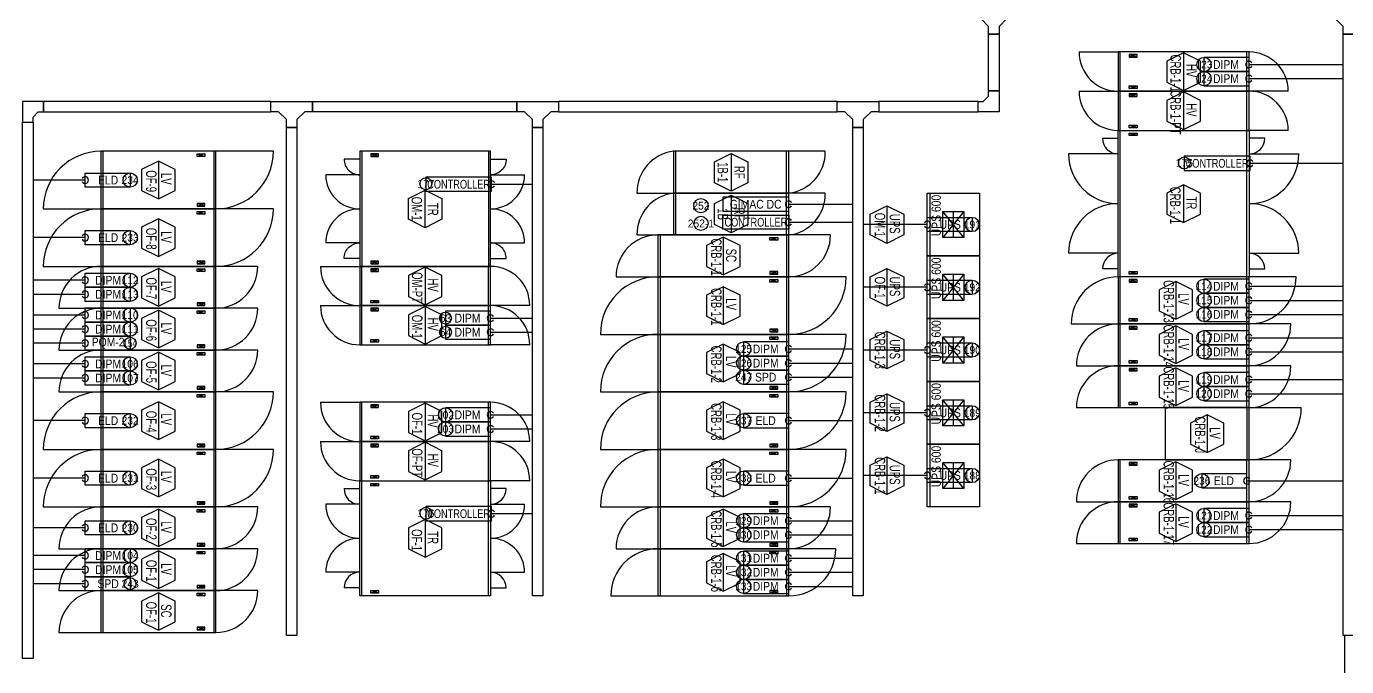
# Model space of a CAD drawing. Header units: millimetres. Extents: x 89450 to 753248, y -530175 to 1209785.
# Drawn here: x 113481 to 138720, y -243749 to -231506 of the extents above; entities that cross this region are included whole.
import ezdxf
from ezdxf.enums import TextEntityAlignment as Align

# ---------------------------------------------------------------- set-up
doc = ezdxf.new("R2010")
doc.units = ezdxf.units.MM
doc.header["$LTSCALE"] = 150
for name, color, linetype in [('------00 Switch Gear', 3, 'Continuous'), ('------00 Switch Gear_Number', 1, 'Continuous'), ('-----29 Indicator', 1, 'Continuous'), ('-----99 EPMS CABLE DUCT', 4, 'Continuous'), ('-----99 EPMS CONDUIT', 4, 'Continuous'), ('-----99 EPMS DEVICE', 3, 'Continuous')]:
    doc.layers.add(name, color=color, linetype=linetype)
doc.layers.add('NOPLOT', color=191, linetype='Continuous', plot=False)
doc.styles.add('ELEC', font='')
doc.styles.get('ELEC').set_extended_font_data('Dotum')

# ---------------------------------------------------------------- blocks, each defined once
blk = doc.blocks.new('UPS 600kV')
at = {"layer": '------00 Switch Gear', "color": 161}
blk.add_line((800, 850), (-402, 850), dxfattribs=at)
blk.add_lwpolyline([(798, -100), (-402, -100), (-402, 900), (798, 900)], close=True, dxfattribs=at)
at = {"layer": 'NOPLOT', "color": 161}
for p, q in [((-52, 199), (448, 601)), ((448, 199), (-52, 601)), ((-52, 400), (448, 400))]:
    blk.add_line(p, q, dxfattribs=at)
blk.add_lwpolyline([(448, 601), (448, 199), (-52, 199), (-52, 601)], close=True, dxfattribs=at)
at = {"layer": 'NOPLOT', "color": 161, "style": 'ELEC', "width": 0.85}
blk.add_text('UPS 600', height=178.2, dxfattribs=at).set_placement((-26, 731), align=Align.MIDDLE_LEFT)
blk = doc.blocks.new('750X2500')
at = {"layer": '------00 Switch Gear', "color": 161}
for p, q in [((-3250, 750), (-2458, 750)), ((-2460, 750), (-2460, 0)), ((-210, 700), (-360, 650)), ((-360, 700), (-210, 650)), ((-40, 750), (-40, 0)), ((-210, 50), (-360, 100)), ((-360, 50), (-210, 100)), ((750, 0), (-42, 0))]:
    blk.add_line(p, q, dxfattribs=at)
for points in [[(-2500, 750), (-2500, 0), (0, 0), (0, 750)], [(-360, 700), (-210, 700), (-210, 650), (-360, 650)], [(-360, 50), (-210, 50), (-210, 100), (-360, 100)]]:
    blk.add_lwpolyline(points, close=True, dxfattribs=at)
for centre, start, end in [((-2500, 750), 180, 270), ((0, 0), 0, 90)]:
    blk.add_arc(centre, 750, start, end, dxfattribs=at)
blk = doc.blocks.new('800X2500')
at = {"layer": '------00 Switch Gear', "color": 161}
for p, q in [((-2460, 800), (-2460, 0)), ((800, 800), (-42, 800)), ((-40, 800), (-40, 0)), ((-210, 750), (-360, 700)), ((-360, 750), (-210, 700)), ((-3300, 0), (-2458, 0)), ((-210, 50), (-360, 100)), ((-360, 50), (-210, 100))]:
    blk.add_line(p, q, dxfattribs=at)
for points in [[(-2500, 800), (-2500, 0), (0, 0), (0, 800)], [(-360, 750), (-210, 750), (-210, 700), (-360, 700)], [(-360, 50), (-210, 50), (-210, 100), (-360, 100)]]:
    blk.add_lwpolyline(points, close=True, dxfattribs=at)
for centre, start, end in [((-2500, 0), 90, 180), ((0, 800), 270, 0)]:
    blk.add_arc(centre, 800, start, end, dxfattribs=at)
blk = doc.blocks.new('1100X2500')
at = {"layer": '------00 Switch Gear', "color": 161}
for p, q in [((-2460, 1100), (-2460, 0)), ((-210, 1050), (-360, 1000)), ((-360, 1050), (-210, 1000)), ((1100, 1100), (-42, 1100)), ((-40, 1100), (-40, 0)), ((-3600, 0), (-2458, 0)), ((-210, 50), (-360, 100)), ((-360, 50), (-210, 100))]:
    blk.add_line(p, q, dxfattribs=at)
at = {"layer": '------00 Switch Gear', "color": 161, "elevation": 0}
for points in [[(-2500, 1100), (-2500, 0), (0, 0), (0, 1100)], [(-360, 1050), (-210, 1050), (-210, 1000), (-360, 1000)], [(-360, 50), (-210, 50), (-210, 100), (-360, 100)]]:
    blk.add_lwpolyline(points, close=True, dxfattribs=at)
at = {"layer": '------00 Switch Gear', "color": 161}
for centre, start, end in [((-2500, 0), 90, 180), ((0, 1100), 270, 0)]:
    blk.add_arc(centre, 1100, start, end, dxfattribs=at)
blk = doc.blocks.new('900X2500')
at = {"layer": '------00 Switch Gear', "color": 161}
for p, q in [((-2460, 900), (-2460, 0)), ((-210, 850), (-360, 800)), ((-360, 850), (-210, 800)), ((900, 900), (-42, 900)), ((-40, 900), (-40, 0)), ((-3400, 0), (-2458, 0)), ((-210, 50), (-360, 100)), ((-360, 50), (-210, 100))]:
    blk.add_line(p, q, dxfattribs=at)
at = {"layer": '------00 Switch Gear', "color": 161, "elevation": 0}
for points in [[(-2500, 900), (-2500, 0), (0, 0), (0, 900)], [(-360, 850), (-210, 850), (-210, 800), (-360, 800)], [(-360, 50), (-210, 50), (-210, 100), (-360, 100)]]:
    blk.add_lwpolyline(points, close=True, dxfattribs=at)
at = {"layer": '------00 Switch Gear', "color": 161}
for centre, start, end in [((-2500, 0), 90, 180), ((0, 900), 270, 0)]:
    blk.add_arc(centre, 900, start, end, dxfattribs=at)
blk = doc.blocks.new('1100x2200')
at = {"layer": '------00 Switch Gear', "color": 161}
for p, q in [((-2160, 0), (-2160, 1100)), ((-1990, 1050), (-1840, 1000)), ((-1840, 1050), (-1990, 1000)), ((1100, 1100), (-42, 1100)), ((-40, 0), (-40, 1100)), ((-3300, 0), (-2158, 0)), ((-1990, 50), (-1840, 100)), ((-1840, 50), (-1990, 100))]:
    blk.add_line(p, q, dxfattribs=at)
at = {"layer": '------00 Switch Gear', "color": 161, "elevation": 0}
for points in [[(0, 0), (0, 1100), (-2200, 1100), (-2200, 0)], [(-1840, 1050), (-1990, 1050), (-1990, 1000), (-1840, 1000)], [(-1840, 50), (-1990, 50), (-1990, 100), (-1840, 100)]]:
    blk.add_lwpolyline(points, close=True, dxfattribs=at)
at = {"layer": '------00 Switch Gear', "color": 161}
for centre, start, end in [((-2200, 0), 90, 180), ((0, 1100), 270, 0)]:
    blk.add_arc(centre, 1100, start, end, dxfattribs=at)
blk = doc.blocks.new('800x2200')
at = {"layer": '------00 Switch Gear', "color": 161}
for p, q in [((-2160, 0), (-2160, 800)), ((800, 800), (-42, 800)), ((-40, 0), (-40, 800)), ((-1990, 750), (-1840, 700)), ((-1840, 750), (-1990, 700)), ((-3000, 0), (-2158, 0)), ((-1990, 50), (-1840, 100)), ((-1840, 50), (-1990, 100))]:
    blk.add_line(p, q, dxfattribs=at)
for points in [[(0, 0), (0, 800), (-2200, 800), (-2200, 0)], [(-1840, 750), (-1990, 750), (-1990, 700), (-1840, 700)], [(-1840, 50), (-1990, 50), (-1990, 100), (-1840, 100)]]:
    blk.add_lwpolyline(points, close=True, dxfattribs=at)
for centre, start, end in [((-2200, 0), 90, 180), ((0, 800), 270, 0)]:
    blk.add_arc(centre, 800, start, end, dxfattribs=at)
blk = doc.blocks.new('zw$5197')
for p, q in [((0, 0), (-100, 0)), ((-100, 0), (-100, -75)), ((0, -75), (0, 0)), ((-100, -75), (-175, -150)), ((75, -150), (0, -75)), ((-175, -150), (-250, -150)), ((-250, -150), (-250, -250)), ((-250, -250), (-175, -250)), ((-100, -325), (-175, -250)), ((75, -250), (0, -325)), ((150, -150), (75, -150)), ((75, -250), (150, -250)), ((150, -250), (150, -150)), ((-100, -400), (-100, -325)), ((0, -325), (0, -400)), ((0, -400), (-100, -400))]:
    blk.add_line(p, q)
blk = doc.blocks.new('zw$32E')
for p, q in [((100, 0), (0, 0)), ((0, 0), (0, -400)), ((100, -75), (100, 0)), ((175, -150), (100, -75)), ((100, -325), (175, -250)), ((250, -150), (175, -150)), ((175, -250), (250, -250)), ((250, -250), (250, -150)), ((100, -400), (100, -325)), ((0, -400), (100, -400))]:
    blk.add_line(p, q)

msp = doc.modelspace()

# ---------------------------------------------------------------- linework, layer by layer
at = {"layer": '------00 Switch Gear', "color": 161}
for p, q in [((134054, -233645), (134354, -233645)), ((134394, -236295), (134394, -233495)), ((134714, -233595), (134564, -233545)), ((134714, -233545), (134564, -233595)), ((136814, -236295), (136814, -233495)), ((137154, -233645), (136854, -233645)), ((119894, -233895), (119894, -236095)), ((120214, -233945), (120064, -233995)), ((120214, -233995), (120064, -233945)), ((122314, -233895), (122314, -236095)), ((125896, -234695), (125896, -233895)), ((128014, -234695), (128014, -233895)), ((134354, -233945), (133404, -233945)), ((136854, -233945), (137804, -233945)), ((125896, -235495), (125896, -234695)), ((128014, -235495), (128014, -234695)), ((134354, -235845), (133404, -235845)), ((136854, -235845), (137804, -235845)), ((120214, -235995), (120064, -236045)), ((120214, -236045), (120064, -235995)), ((134354, -236145), (134054, -236145)), ((134714, -236245), (134564, -236195)), ((134714, -236195), (134564, -236245)), ((136854, -236145), (137154, -236145)), ((136814, -238795), (136812, -239795)), ((136854, -238795), (137854, -238795)), ((119894, -242395), (119894, -240195)), ((120214, -240295), (120064, -240245)), ((120214, -240245), (120064, -240295)), ((122314, -242395), (122314, -240195)), ((119554, -240345), (119854, -240345)), ((122654, -240345), (122354, -240345)), ((119854, -240645), (119204, -240645)), ((122354, -240645), (123004, -240645)), ((119854, -241945), (119204, -241945)), ((122354, -241945), (123004, -241945)), ((119854, -242245), (119554, -242245)), ((122354, -242245), (122654, -242245)), ((120214, -242345), (120064, -242295)), ((120214, -242295), (120064, -242345))]:
    msp.add_line(p, q, dxfattribs=at)
for points in [[(134354, -236295), (134354, -233495), (136854, -233495), (136854, -236295)], [(134564, -233595), (134564, -233545), (134714, -233545), (134714, -233595)], [(119854, -233895), (119854, -236095), (122354, -236095), (122354, -233895)], [(120064, -233945), (120064, -233995), (120214, -233995), (120214, -233945)], [(120064, -235995), (120064, -236045), (120214, -236045), (120214, -235995)], [(134564, -236245), (134564, -236195), (134714, -236195), (134714, -236245)], [(136854, -238795), (135254, -238795), (135254, -239795), (136854, -239795)], [(119854, -242395), (119854, -240195), (122354, -240195), (122354, -242395)], [(120064, -240295), (120064, -240245), (120214, -240245), (120214, -240295)], [(120064, -242345), (120064, -242295), (120214, -242295), (120214, -242345)]]:
    msp.add_lwpolyline(points, close=True, dxfattribs=at)
at = {"layer": '------00 Switch Gear', "color": 161, "elevation": 0}
for points in [[(125854, -233895, 0.385743), (125154, -234695), (125854, -234695)], [(128054, -234695, 0.385743), (128754, -233895), (128054, -233895)], [(119854, -234045), (119554, -234045, 0.414214), (119854, -234345), (119204, -234345)], [(122354, -234045), (122654, -234045, -0.414214), (122354, -234345), (123004, -234345)], [(125854, -234695, 0.385743), (125154, -235495), (125854, -235495)], [(128054, -235495, 0.385743), (128754, -234695), (128054, -234695)], [(119854, -235945), (119554, -235945, -0.414214), (119854, -235645), (119204, -235645)], [(122354, -235945), (122654, -235945, 0.414214), (122354, -235645), (123004, -235645)]]:
    msp.add_lwpolyline(points, format="xyb", dxfattribs=at)
for points in [[(128054, -234695), (128054, -233895), (125854, -233895), (125854, -234695)], [(128054, -235495), (128054, -234695), (125854, -234695), (125854, -235495)]]:
    msp.add_lwpolyline(points, close=True, dxfattribs=at)
at = {"layer": '------00 Switch Gear', "color": 161}
for centre, radius, start, end in [((134354, -233645), 300, 180, 270), ((136854, -233645), 300, 270, 0), ((134354, -233945), 950, 180, 270), ((136854, -233945), 950, 270, 0), ((119854, -234345), 650, 180, 270), ((122354, -234345), 650, 270, 0), ((134354, -235845), 950, 90, 180), ((136854, -235845), 950, 0, 90), ((119854, -235645), 650, 90, 180), ((122354, -235645), 650, 0, 90), ((134354, -236145), 300, 90, 180), ((136854, -236145), 300, 0, 90), ((136854, -238795), 1000, 270, 360), ((119854, -240345), 300, 180, 270), ((122354, -240345), 300, 270, 0), ((119854, -240645), 650, 180, 270), ((122354, -240645), 650, 270, 0), ((119854, -241945), 650, 90, 180), ((122354, -241945), 650, 0, 90), ((119854, -242245), 300, 90, 180), ((122354, -242245), 300, 0, 90)]:
    msp.add_arc(centre, radius, start, end, dxfattribs=at)
at = {"layer": '------00 Switch Gear_Number', "color": 1}
for points in [[(135604, -232010), (135604, -232730), (135924, -232570), (135924, -232170), (135604, -232010), (135284, -232170), (135284, -232570), (135604, -232730)], [(135604, -232760), (135604, -233480), (135924, -233320), (135924, -232920), (135604, -232760), (135284, -232920), (135284, -233320), (135604, -233480)], [(121104, -235355), (121104, -234635), (121424, -234795), (121424, -235195), (121104, -235355), (120784, -235195), (120784, -234795), (121104, -234635)], [(135604, -234535), (135604, -235255), (135924, -235095), (135924, -234695), (135604, -234535), (135284, -234695), (135284, -235095), (135604, -235255)], [(129933, -234935), (129933, -235655), (129613, -235495), (129613, -235095), (129933, -234935), (130253, -235095), (130253, -235495), (129933, -235655)], [(121104, -236110), (121104, -236830), (121424, -236670), (121424, -236270), (121104, -236110), (120784, -236270), (120784, -236670), (121104, -236830)], [(129933, -236135), (129933, -236855), (129613, -236695), (129613, -236295), (129933, -236135), (130253, -236295), (130253, -236695), (129933, -236855)], [(135454, -236385), (135454, -237105), (135774, -236945), (135774, -236545), (135454, -236385), (135134, -236545), (135134, -236945), (135454, -237105)], [(121104, -236860), (121104, -237580), (121424, -237420), (121424, -237020), (121104, -236860), (120784, -237020), (120784, -237420), (121104, -237580)], [(135454, -237235), (135454, -237955), (135774, -237795), (135774, -237395), (135454, -237235), (135134, -237395), (135134, -237795), (135454, -237955)], [(129933, -237335), (129933, -238055), (129613, -237895), (129613, -237495), (129933, -237335), (130253, -237495), (130253, -237895), (129933, -238055)], [(121104, -238710), (121104, -239430), (121424, -239270), (121424, -238870), (121104, -238710), (120784, -238870), (120784, -239270), (121104, -239430)], [(129933, -238535), (129933, -239255), (129613, -239095), (129613, -238695), (129933, -238535), (130253, -238695), (130253, -239095), (129933, -239255)], [(136054, -238935), (136054, -239655), (136374, -239495), (136374, -239095), (136054, -238935), (135734, -239095), (135734, -239495), (136054, -239655)], [(121104, -239460), (121104, -240180), (121424, -240020), (121424, -239620), (121104, -239460), (120784, -239620), (120784, -240020), (121104, -240180)], [(129933, -239735), (129933, -240455), (129613, -240295), (129613, -239895), (129933, -239735), (130253, -239895), (130253, -240295), (129933, -240455)], [(135454, -239835), (135454, -240555), (135774, -240395), (135774, -239995), (135454, -239835), (135134, -239995), (135134, -240395), (135454, -240555)], [(116004, -240735), (116004, -241455), (116324, -241295), (116324, -240895), (116004, -240735), (115684, -240895), (115684, -241295), (116004, -241455)], [(121104, -240935), (121104, -241655), (121424, -241495), (121424, -241095), (121104, -240935), (120784, -241095), (120784, -241495), (121104, -241655)], [(116004, -241535), (116004, -242255), (116324, -242095), (116324, -241695), (116004, -241535), (115684, -241695), (115684, -242095), (116004, -242255)], [(126804, -241585), (126804, -242305), (127124, -242145), (127124, -241745), (126804, -241585), (126484, -241745), (126484, -242145), (126804, -242305)], [(116004, -242335), (116004, -243055), (116324, -242895), (116324, -242495), (116004, -242335), (115684, -242495), (115684, -242895), (116004, -243055)]]:
    msp.add_lwpolyline(points, dxfattribs=at)
at = {"layer": '------00 Switch Gear_Number', "color": 1, "elevation": 0}
for points in [[(126954, -233935), (126954, -234655), (126634, -234495), (126634, -234095), (126954, -233935), (127274, -234095), (127274, -234495), (126954, -234655)], [(116004, -234085), (116004, -234805), (116324, -234645), (116324, -234245), (116004, -234085), (115684, -234245), (115684, -234645), (116004, -234805)], [(126954, -234735), (126954, -235455), (126634, -235295), (126634, -234895), (126954, -234735), (127274, -234895), (127274, -235295), (126954, -235455)], [(116004, -235185), (116004, -235905), (116324, -235745), (116324, -235345), (116004, -235185), (115684, -235345), (115684, -235745), (116004, -235905)], [(126804, -235535), (126804, -236255), (127124, -236095), (127124, -235695), (126804, -235535), (126484, -235695), (126484, -236095), (126804, -236255)], [(116004, -236135), (116004, -236855), (116324, -236695), (116324, -236295), (116004, -236135), (115684, -236295), (115684, -236695), (116004, -236855)], [(126804, -236485), (126804, -237205), (127124, -237045), (127124, -236645), (126804, -236485), (126484, -236645), (126484, -237045), (126804, -237205)], [(116004, -236935), (116004, -237655), (116324, -237495), (116324, -237095), (116004, -236935), (115684, -237095), (115684, -237495), (116004, -237655)], [(116004, -237735), (116004, -238455), (116324, -238295), (116324, -237895), (116004, -237735), (115684, -237895), (115684, -238295), (116004, -238455)], [(126804, -237585), (126804, -238305), (127124, -238145), (127124, -237745), (126804, -237585), (126484, -237745), (126484, -238145), (126804, -238305)], [(135454, -238035), (135454, -238755), (135774, -238595), (135774, -238195), (135454, -238035), (135134, -238195), (135134, -238595), (135454, -238755)], [(116004, -238685), (116004, -239405), (116324, -239245), (116324, -238845), (116004, -238685), (115684, -238845), (115684, -239245), (116004, -239405)], [(126804, -238685), (126804, -239405), (127124, -239245), (127124, -238845), (126804, -238685), (126484, -238845), (126484, -239245), (126804, -239405)], [(116004, -239785), (116004, -240505), (116324, -240345), (116324, -239945), (116004, -239785), (115684, -239945), (115684, -240345), (116004, -240505)], [(126804, -239785), (126804, -240505), (127124, -240345), (127124, -239945), (126804, -239785), (126484, -239945), (126484, -240345), (126804, -240505)], [(126804, -240735), (126804, -241455), (127124, -241295), (127124, -240895), (126804, -240735), (126484, -240895), (126484, -241295), (126804, -241455)], [(135454, -240635), (135454, -241355), (135774, -241195), (135774, -240795), (135454, -240635), (135134, -240795), (135134, -241195), (135454, -241355)]]:
    msp.add_lwpolyline(points, dxfattribs=at)
at = {"layer": '-----29 Indicator'}
for centre, radius in [((135993, -232235), 136), ((135993, -232505), 136), ((135617, -234116, 0), 114), ((115464, -234445), 136), ((121117, -234516, 0), 114), ((126376, -234934, 0), 136), ((126376, -235274, 0), 136), ((131564, -235295), 136), ((115464, -235545), 136), ((115464, -236360), 136), ((131564, -236495), 136), ((135993, -236475), 136), ((115464, -236630), 136), ((135993, -236745), 136), ((115464, -237025), 136), ((121493, -237085), 114), ((135993, -237015), 136), ((115464, -237295), 136), ((121493, -237355), 114), ((115464, -237565), 114), ((135993, -237460), 136), ((127193, -237675), 136), ((131564, -237695), 136), ((135993, -237730), 136), ((115464, -237960), 136), ((127193, -237945), 136), ((115464, -238230), 136), ((127193, -238215), 136), ((135993, -238260), 136), ((135993, -238530), 136), ((115464, -239045), 136), ((121493, -238935), 136), ((127193, -239045), 136), ((131564, -238895), 136), ((121493, -239205), 136), ((115464, -240145), 136), ((127193, -240145), 136), ((131564, -240095), 136), ((135953, -240195), 136), ((121117, -240816, 0), 114), ((135993, -240860), 136), ((115464, -241095), 136), ((127193, -240960), 136), ((135993, -241130), 136), ((127193, -241230), 136), ((115464, -241625), 136), ((115464, -241895), 136), ((127193, -241675), 136), ((127193, -241945), 136), ((115464, -242165), 114), ((127193, -242215), 136)]:
    msp.add_circle(centre, radius, dxfattribs=at)
at = {"layer": '-----99 EPMS CABLE DUCT'}
msp.add_line((138686, -247710), (138686, -243156), dxfattribs=at)
for points in [[(131875, -231656), (132075, -231656), (132075, -232739), (131875, -232739)], [(138654, -231656), (138854, -231656), (138854, -243156), (138654, -243156)], [(118152, -232939), (113809, -232939), (113809, -233139), (118152, -233139)], [(118952, -232939), (122854, -232939), (122854, -233139), (118952, -233139)], [(128979, -232939), (123654, -232939), (123654, -233139), (128979, -233139)], [(131675, -232939), (129779, -232939), (129779, -233139), (131675, -233139)], [(113409, -233339), (113609, -233339), (113609, -243595), (113409, -243595)], [(118452, -233439), (118652, -233439), (118652, -243156), (118452, -243156)], [(123154, -233439), (123354, -233439), (123354, -242395), (123154, -242395)]]:
    msp.add_lwpolyline(points, close=True, dxfattribs=at)
for points in [[(113809, -233139), (113809, -232939), (113409, -232939), (113409, -233339), (113609, -233339), (113609, -233239), (113709, -233139), (113809, -233139)], [(131875, -232739), (132075, -232739), (132075, -233139), (131675, -233139), (131675, -232939), (131775, -232939), (131875, -232839), (131875, -232739)]]:
    msp.add_lwpolyline(points, dxfattribs=at)
at = {"layer": '-----99 EPMS CABLE DUCT', "elevation": 0}
msp.add_lwpolyline([(129279, -233439), (129479, -233439), (129479, -242395), (129279, -242395)], close=True, dxfattribs=at)
at = {"layer": '-----99 EPMS CONDUIT'}
for p, q in [((136854, -232235), (138654, -232235)), ((136854, -232505), (138654, -232505)), ((136874, -234124), (138654, -234124, 0)), ((114604, -234445), (113609, -234445)), ((122374, -234524), (123154, -234524, 0)), ((128054, -234907, 0), (129279, -234907)), ((128054, -235250, 0), (129279, -235250)), ((130704, -235295), (129479, -235295)), ((114604, -235545), (113609, -235545)), ((114604, -236360), (113609, -236360)), ((136854, -236475), (138654, -236475)), ((114604, -236630), (113609, -236630)), ((130704, -236495), (129479, -236495)), ((136854, -236745), (138654, -236745)), ((114604, -237025), (113609, -237025)), ((122354, -237085), (123154, -237085)), ((136854, -237015), (138654, -237015)), ((114604, -237295), (113609, -237295)), ((122354, -237355), (123154, -237355)), ((136854, -237460), (138654, -237460)), ((114604, -237565), (113609, -237565)), ((128054, -237675), (129279, -237675)), ((130704, -237695), (129479, -237695)), ((136854, -237730), (138654, -237730)), ((114604, -237960), (113609, -237960)), ((128054, -237945), (129279, -237945)), ((114604, -238230), (113609, -238230)), ((128054, -238215), (129279, -238215)), ((136854, -238260), (138654, -238260)), ((136854, -238530), (138654, -238530)), ((122354, -238935), (123154, -238935)), ((130704, -238895), (129479, -238895)), ((114604, -239045), (113609, -239045)), ((122354, -239205), (123154, -239205)), ((128054, -239045), (129279, -239045)), ((114604, -240145), (113609, -240145)), ((128054, -240145), (129279, -240145)), ((130704, -240095), (129479, -240095)), ((136814, -240195), (138654, -240195)), ((122374, -240824, 0), (123154, -240824, 0)), ((128054, -240960), (129279, -240960)), ((136854, -240860), (138654, -240860)), ((114604, -241095), (113609, -241095)), ((128054, -241230), (129279, -241230)), ((136854, -241130), (138654, -241130)), ((114604, -241625), (113609, -241625)), ((128054, -241675), (129279, -241675)), ((114604, -241895), (113609, -241895)), ((128054, -241945), (129279, -241945)), ((114604, -242165), (113609, -242165)), ((128054, -242215), (129279, -242215))]:
    msp.add_line(p, q, dxfattribs=at)
for centre, start, end in [((136854, -232235), 30, 330), ((136854, -232505), 30, 330), ((136874, -234124), 30, 330), ((114604, -234445), 210, 150), ((122374, -234524), 30, 330), ((128054, -234907, 0), 30, 330), ((128054, -235250, 0), 30, 330), ((130704, -235295), 210, 150), ((114604, -235545), 210, 150), ((114604, -236360), 210, 150), ((130704, -236495), 210, 150), ((136854, -236475), 30, 330), ((114604, -236630), 210, 150), ((136854, -236745), 30, 330), ((114604, -237025), 210, 150), ((136854, -237015), 30, 330), ((114604, -237295), 210, 150), ((122354, -237085), 30, 330), ((122354, -237355), 30, 330), ((136854, -237460), 30, 330), ((114604, -237565), 210, 150), ((128054, -237675), 30, 330), ((130704, -237695), 210, 150), ((136854, -237730), 30, 330), ((114604, -237960), 210, 150), ((128054, -237945), 30, 330), ((114604, -238230), 210, 150), ((128054, -238215), 30, 330), ((136854, -238260), 30, 330), ((136854, -238530), 30, 330), ((114604, -239045), 210, 150), ((122354, -238935), 30, 330), ((128054, -239045), 30, 330), ((130704, -238895), 210, 150), ((122354, -239205), 30, 330), ((114604, -240145), 210, 150), ((128054, -240145), 30, 330), ((130704, -240095), 210, 150), ((136814, -240195), 30, 330), ((122374, -240824, 0), 30, 330), ((128054, -240960), 30, 330), ((136854, -240860), 30, 330), ((114604, -241095), 210, 150), ((128054, -241230), 30, 330), ((136854, -241130), 30, 330), ((114604, -241625), 210, 150), ((128054, -241675), 30, 330), ((114604, -241895), 210, 150), ((128054, -241945), 30, 330), ((114604, -242165), 210, 150), ((128054, -242215), 30, 330)]:
    msp.add_arc(centre, 63.8, start, end, dxfattribs=at)
at = {"layer": '-----99 EPMS DEVICE'}
for points in [[(136854, -232100), (135993, -232100), (135993, -232370), (136854, -232370)], [(136854, -232370), (135993, -232370), (135993, -232640), (136854, -232640)], [(136874, -233989), (135614, -233989), (135614, -234259), (136874, -234259)], [(122374, -234389), (121114, -234389), (121114, -234659), (122374, -234659)], [(130704, -235160), (131564, -235160), (131564, -235430), (130704, -235430)], [(114604, -236225), (115464, -236225), (115464, -236495), (114604, -236495)], [(130704, -236360), (131564, -236360), (131564, -236630), (130704, -236630)], [(136854, -236340), (135993, -236340), (135993, -236610), (136854, -236610)], [(114604, -236495), (115464, -236495), (115464, -236765), (114604, -236765)], [(136854, -236610), (135993, -236610), (135993, -236880), (136854, -236880)], [(114604, -236890), (115464, -236890), (115464, -237160), (114604, -237160)], [(122354, -236950), (121493, -236950), (121493, -237220), (122354, -237220)], [(136854, -236880), (135993, -236880), (135993, -237149), (136854, -237149)], [(114604, -237160), (115464, -237160), (115464, -237430), (114604, -237430)], [(122354, -237220), (121493, -237220), (121493, -237490), (122354, -237490)], [(114604, -237430), (115464, -237430), (115464, -237699), (114604, -237699)], [(136854, -237325), (135993, -237325), (135993, -237595), (136854, -237595)], [(130704, -237560), (131564, -237560), (131564, -237830), (130704, -237830)], [(136854, -237595), (135993, -237595), (135993, -237865), (136854, -237865)], [(114604, -237825), (115464, -237825), (115464, -238095), (114604, -238095)], [(114604, -238095), (115464, -238095), (115464, -238365), (114604, -238365)], [(136854, -238125), (135993, -238125), (135993, -238395), (136854, -238395)], [(136854, -238395), (135993, -238395), (135993, -238665), (136854, -238665)], [(122354, -238800), (121493, -238800), (121493, -239070), (122354, -239070)], [(130704, -238760), (131564, -238760), (131564, -239030), (130704, -239030)], [(122354, -239070), (121493, -239070), (121493, -239340), (122354, -239340)], [(130704, -239960), (131564, -239960), (131564, -240230), (130704, -240230)], [(136854, -240725), (135993, -240725), (135993, -240995), (136854, -240995)], [(136854, -240995), (135993, -240995), (135993, -241265), (136854, -241265)], [(114604, -241490), (115464, -241490), (115464, -241760), (114604, -241760)], [(114604, -241760), (115464, -241760), (115464, -242030), (114604, -242030)], [(128054, -241540), (127193, -241540), (127193, -241810), (128054, -241810)], [(114604, -242030), (115464, -242030), (115464, -242299), (114604, -242299)], [(128054, -241810), (127193, -241810), (127193, -242080), (128054, -242080)], [(128054, -242080), (127193, -242080), (127193, -242349), (128054, -242349)]]:
    msp.add_lwpolyline(points, close=True, dxfattribs=at)
at = {"layer": '-----99 EPMS DEVICE', "color": 2, "elevation": 0}
for points in [[(114604, -234310), (115464, -234310), (115464, -234580), (114604, -234580)], [(128054, -234772), (126793, -234772), (126793, -235042), (128054, -235042)], [(114604, -235410), (115464, -235410), (115464, -235680), (114604, -235680)], [(114604, -238910), (115464, -238910), (115464, -239180), (114604, -239180)], [(128054, -238910), (127193, -238910), (127193, -239180), (128054, -239180)], [(114604, -240010), (115464, -240010), (115464, -240280), (114604, -240280)], [(128054, -240010), (127193, -240010), (127193, -240280), (128054, -240280)]]:
    msp.add_lwpolyline(points, close=True, dxfattribs=at)
at = {"layer": '-----99 EPMS DEVICE', "elevation": 0}
for points in [[(126793, -235115), (128054, -235115), (128054, -235385), (126793, -235385)], [(128054, -237540), (127193, -237540), (127193, -237810), (128054, -237810)], [(128054, -237810), (127193, -237810), (127193, -238080), (128054, -238080)], [(128054, -238080), (127193, -238080), (127193, -238349), (128054, -238349)], [(122374, -240689), (121114, -240689), (121114, -240959), (122374, -240959)], [(128054, -240825), (127193, -240825), (127193, -241095), (128054, -241095)], [(128054, -241095), (127193, -241095), (127193, -241365), (128054, -241365)]]:
    msp.add_lwpolyline(points, close=True, dxfattribs=at)
at = {"layer": '-----99 EPMS DEVICE', "color": 2}
for points in [[(136814, -240060), (135953, -240060), (135953, -240330), (136814, -240330)], [(114604, -240960), (115464, -240960), (115464, -241230), (114604, -241230)]]:
    msp.add_lwpolyline(points, close=True, dxfattribs=at)

# ---------------------------------------------------------------- block references
at = {"layer": '------00 Switch Gear', "color": 161}
for name, p, rotation in [('750X2500', (134354, -231995), 180), ('750X2500', (134354, -232745), 180), ('1100x2200', (114904, -233895), 180), ('UPS 600kV', (131604, -235493), 89.99999999999999), ('1100x2200', (114904, -234995), 180), ('UPS 600kV', (131604, -236693), 89.99999999999999), ('800x2200', (114904, -236095), 180), ('750X2500', (119854, -236095), 180), ('900X2500', (134354, -236295), 180), ('800x2200', (114904, -236895), 180), ('750X2500', (119854, -236845), 180), ('UPS 600kV', (131604, -237893), 89.99999999999999), ('800X2500', (134354, -237195), 180), ('800x2200', (114904, -237695), 180), ('800X2500', (134354, -237995), 180), ('1100x2200', (114904, -238495), 180), ('UPS 600kV', (131604, -239093), 89.99999999999999), ('750X2500', (119854, -238695), 180), ('750X2500', (119854, -239445), 180), ('UPS 600kV', (131604, -240293), 89.99999999999999), ('1100x2200', (114904, -239595), 180), ('800X2500', (134354, -239795), 180), ('800x2200', (114904, -240695), 180), ('800X2500', (134354, -240595), 180), ('800x2200', (114904, -241495), 180), ('800x2200', (114904, -242295), 180)]:
    msp.add_blockref(name, p, dxfattribs=dict(at, rotation=rotation))
for name, p in [('800X2500', (128054, -236295)), ('1100X2500', (128054, -237395)), ('1100X2500', (128054, -238495)), ('1100X2500', (128054, -239595)), ('1100X2500', (128054, -240695)), ('800X2500', (128054, -241495)), ('900X2500', (128054, -242395))]:
    msp.add_blockref(name, p, dxfattribs=at)
at = {"layer": '-----99 EPMS CABLE DUCT', "xscale": 2, "yscale": 2, "zscale": 2}
msp.add_blockref('zw$5197', (132075, -230856), dxfattribs=at)
at = {"layer": '-----99 EPMS CABLE DUCT', "xscale": -2, "yscale": 2, "zscale": 2, "rotation": 89.99999999999977}
for p in [(138354, -231156), (118152, -232939), (122854, -232939), (128979, -232939, 0)]:
    msp.add_blockref('zw$32E', p, dxfattribs=at)

# ---------------------------------------------------------------- texts
at = {"layer": '------00 Switch Gear_Number', "color": 0, "style": 'ELEC', "width": 0.7}
for s, p in [('CRB-1-1', (135452, -232400)), ('HV', (135755, -232353)), ('CRB-1-PT', (135452, -233150)), ('HV', (135755, -233103)), ('OF-9', (115870, -234466)), ('LV', (116155, -234419)), ('CRB-1-1', (135445, -234928)), ('OM-1', (120945, -234993)), ('TR', (121255, -235004)), ('TR', (135755, -234883)), ('OM-1', (129800, -235300)), ('UPS', (130084, -235279)), ('OF-8', (115870, -235566)), ('LV', (116155, -235534)), ('CRB-1-1', (126670, -235916)), ('SC', (126955, -235884)), ('OM-PT', (120952, -236500)), ('OF-7', (115870, -236516)), ('LV', (116155, -236484)), ('HV', (121255, -236453)), ('OF-1', (129800, -236500)), ('UPS', (130084, -236479)), ('CRB-1-13', (135320, -236766)), ('CRB-1-1', (126670, -236866)), ('LV', (126955, -236819)), ('LV', (135605, -236719)), ('OF-6', (115870, -237316)), ('LV', (116155, -237284)), ('OM-1', (120952, -237250)), ('HV', (121255, -237203)), ('CRB-1-14', (135320, -237616)), ('CRB-1-3', (129800, -237700)), ('LV', (135605, -237584)), ('CRB-1-2', (126670, -237966)), ('UPS', (130084, -237679)), ('OF-5', (115870, -238116)), ('LV', (116155, -238084)), ('LV', (126955, -237919)), ('CRB-1-15', (135320, -238416)), ('LV', (135605, -238384)), ('CRB-1-3', (126670, -239066)), ('CRB-1-2', (129800, -238900)), ('UPS', (130084, -238879)), ('OF-4', (115870, -239066)), ('LV', (116155, -239019)), ('OF-1', (120952, -239100)), ('HV', (121255, -239053)), ('LV', (126955, -239019)), ('CRB-1-J', (135920, -239316)), ('LV', (136205, -239284)), ('OF-PT', (120952, -239850)), ('HV', (121255, -239803)), ('CRB-1-1', (129800, -240100)), ('OF-3', (115870, -240166)), ('CRB-1-4', (126670, -240166)), ('UPS', (130084, -240079)), ('CRB-1-16', (135320, -240216)), ('LV', (116155, -240119)), ('LV', (126955, -240119)), ('LV', (135605, -240184)), ('CRB-1-5', (126670, -241116)), ('CRB-1-17', (135320, -241016)), ('OF-2', (115870, -241116)), ('LV', (116155, -241084)), ('LV', (126955, -241084)), ('LV', (135605, -240984)), ('OF-1', (120945, -241328)), ('TR', (121255, -241283)), ('OF-1', (115870, -241916)), ('CRB-1-6', (126670, -241966)), ('LV', (116155, -241884)), ('LV', (126955, -241919)), ('OF-1', (115870, -242716)), ('SC', (116155, -242684))]:
    msp.add_text(s, height=200, rotation=270, dxfattribs=at).set_placement(p, align=Align.MIDDLE_CENTER)
at = {"layer": '------00 Switch Gear_Number', "color": 7, "style": 'ELEC', "width": 0.7}
for s, p in [('1B-1', (126794, -234295, 0)), ('RF', (127114, -234295, 0)), ('1B', (126794, -235095, 0)), ('RF', (127114, -235095, 0))]:
    msp.add_text(s, height=200, rotation=270, dxfattribs=at).set_placement(p, align=Align.MIDDLE_CENTER)
at = {"layer": '-----29 Indicator', "style": 'ELEC'}
for s, p in [('123', (135993, -232235)), ('124', (135993, -232505)), ('175', (135617, -234116, 0)), ('177', (121117, -234516, 0)), ('252', (126376, -234934, 0)), ('252-1', (126376, -235274, 0)), ('191', (131564, -235295)), ('233', (115464, -235545)), ('112', (115464, -236360)), ('192', (131564, -236495)), ('114', (135993, -236475)), ('113', (115464, -236630)), ('115', (135993, -236745)), ('110', (115464, -237025)), ('116', (135993, -237015)), ('111', (115464, -237295)), ('63', (121493, -237085)), ('64', (121493, -237355)), ('117', (135993, -237460)), ('125', (127193, -237675)), ('190', (131564, -237695)), ('118', (135993, -237730)), ('106', (115464, -237960)), ('126', (127193, -237945)), ('107', (115464, -238230)), ('247', (127193, -238215)), ('119', (135993, -238260)), ('120', (135993, -238530)), ('232', (115464, -239045)), ('102', (121493, -238935)), ('237', (127193, -239045)), ('189', (131564, -238895)), ('103', (121493, -239205)), ('188', (131564, -240095)), ('231', (115464, -240145)), ('238', (127193, -240145)), ('236', (135953, -240195)), ('176', (121117, -240816, 0)), ('230', (115464, -241095)), ('129', (127193, -240960)), ('121', (135993, -240860)), ('130', (127193, -241230)), ('122', (135993, -241130)), ('104', (115464, -241625)), ('131', (127193, -241675)), ('105', (115464, -241895)), ('132', (127193, -241945)), ('243', (115464, -242165)), ('133', (127193, -242215))]:
    msp.add_text(s, height=150, dxfattribs=at).set_placement(p, align=Align.MIDDLE_CENTER)
msp.add_text('234', height=150, rotation=360, dxfattribs=at).set_placement((115464, -234445), align=Align.MIDDLE_CENTER)
at = {"layer": '-----29 Indicator', "style": 'ELEC', "width": 0.8}
msp.add_text('154', height=150, dxfattribs=at).set_placement((115464, -237565), align=Align.MIDDLE_CENTER)
at = {"layer": '-----99 EPMS DEVICE', "style": 'ELEC', "width": 0.9}
for s, p in [('DIPM', (136414, -232235)), ('DIPM', (136414, -232504)), ('UPS', (131143, -235295)), ('DIPM', (115043, -236360)), ('UPS', (131143, -236495)), ('DIPM', (136414, -236475)), ('DIPM', (115043, -236629)), ('DIPM', (136414, -236745)), ('DIPM', (115043, -237025)), ('DIPM', (136414, -237014)), ('DIPM', (115043, -237295)), ('DIPM', (121914, -237085)), ('PQM-2', (115043, -237564)), ('DIPM', (121914, -237354)), ('DIPM', (136414, -237460)), ('DIPM', (127614, -237675)), ('UPS', (131143, -237695)), ('DIPM', (136414, -237729)), ('DIPM', (115043, -237960)), ('DIPM', (127614, -237945)), ('DIPM', (115043, -238229)), ('SPD', (127614, -238214)), ('DIPM', (136414, -238260)), ('DIPM', (136414, -238529)), ('DIPM', (121914, -238935)), ('UPS', (131143, -238895)), ('DIPM', (121914, -239204)), ('UPS', (131143, -240095)), ('DIPM', (127614, -240960)), ('DIPM', (136414, -240860)), ('DIPM', (127614, -241229)), ('DIPM', (136414, -241129)), ('DIPM', (115043, -241625)), ('DIPM', (127614, -241675)), ('DIPM', (115043, -241895)), ('DIPM', (127614, -241945)), ('SPD', (115043, -242164)), ('DIPM', (127614, -242214))]:
    msp.add_text(s, height=168, dxfattribs=at).set_placement(p, align=Align.MIDDLE)
at = {"layer": '-----99 EPMS DEVICE', "style": 'ELEC', "width": 0.8}
for p in [(136244, -234124), (121744, -234524), (127427, -235250, 0), (121744, -240824)]:
    msp.add_text('CONTROLLER', height=168, dxfattribs=at).set_placement(p, align=Align.MIDDLE_CENTER)
at = {"layer": '-----99 EPMS DEVICE', "color": 2, "style": 'ELEC', "width": 0.9}
msp.add_text('ELD', height=168, rotation=360, dxfattribs=at).set_placement((115043, -234445), align=Align.MIDDLE)
msp.add_text('GIMAC DC', height=168, dxfattribs=at).set_placement((127423, -234907, 0), align=Align.MIDDLE_CENTER)
for p in [(115043, -235545), (115043, -239045), (127614, -239045), (115043, -240145), (127614, -240145), (136374, -240195), (115043, -241095)]:
    msp.add_text('ELD', height=168, dxfattribs=at).set_placement(p, align=Align.MIDDLE)

doc.saveas('drawing.dxf')
